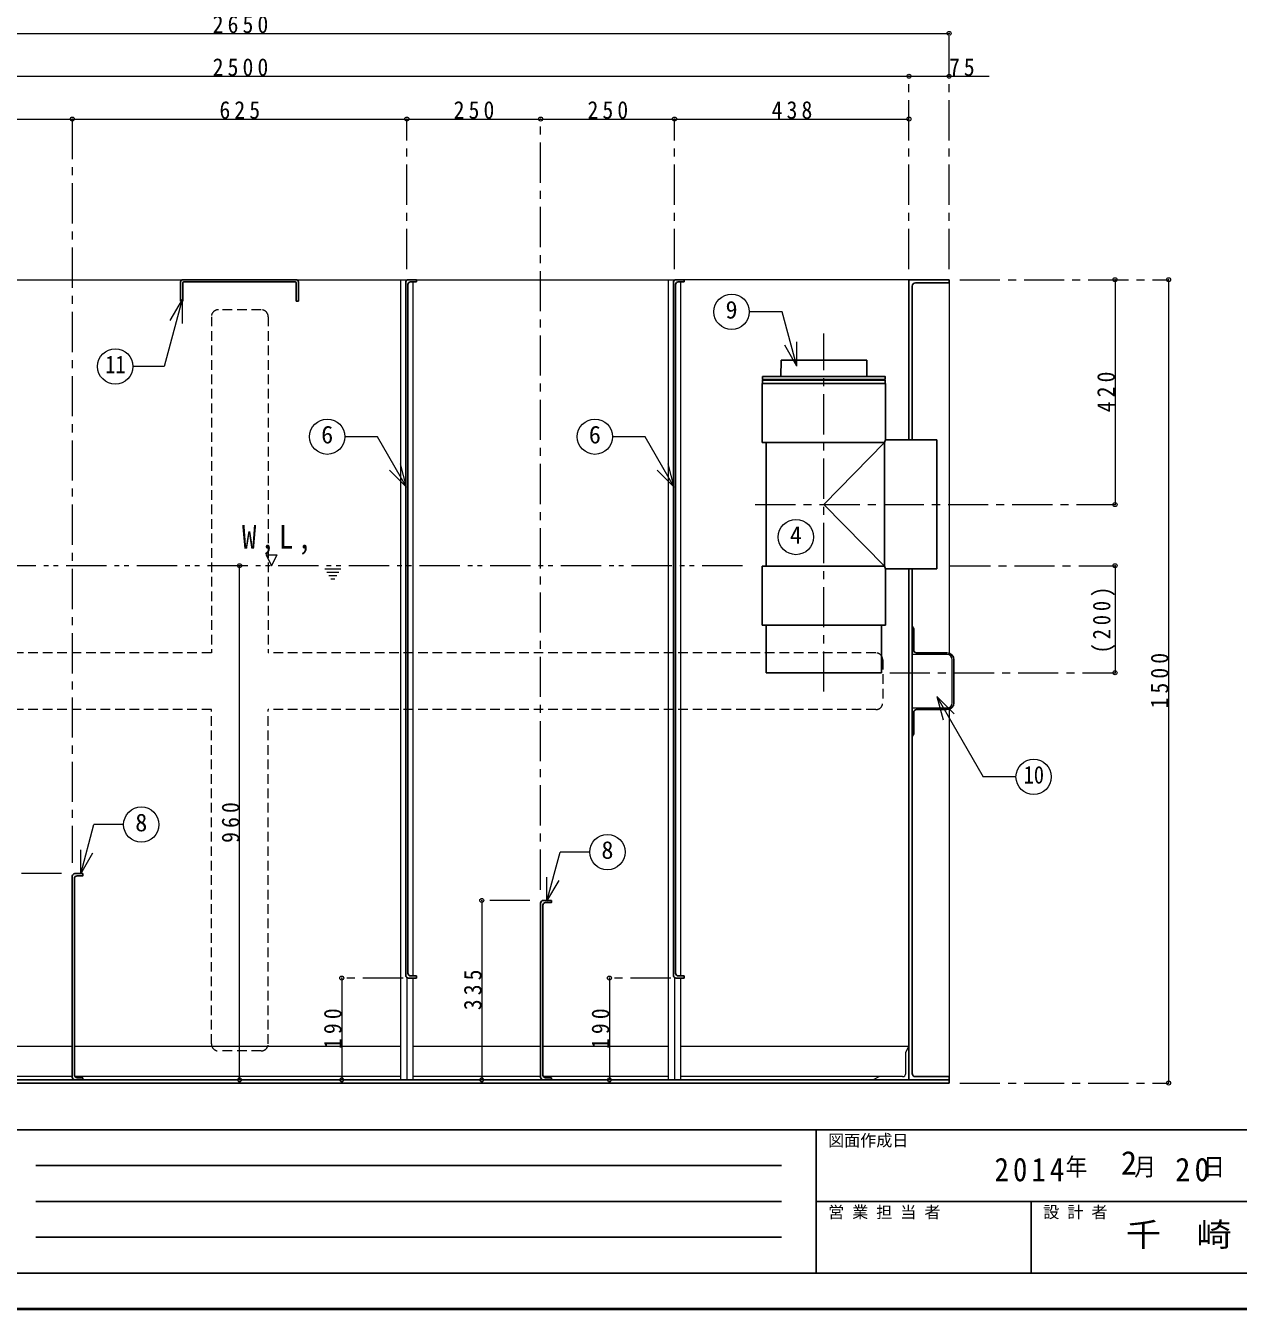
# Model space of a CAD drawing. Units: millimetres at full size, sheet at 1:15; details may follow other scales. Extents: x -3184 to 2891, y -2037 to 2178.
# Drawn here: x -1707 to 559, y -2037 to 360 of the extents above; entities that cross this region are included whole.
import ezdxf
from ezdxf.enums import TextEntityAlignment as Align

# ---------------------------------------------------------------- set-up
doc = ezdxf.new("R2010")
doc.units = ezdxf.units.MM
doc.header["$LTSCALE"] = 15
doc.header["$PDMODE"] = 32
doc.header["$PDSIZE"] = 7.5
for name, pattern in [('CHAIN1', [8, 5, -1, 1, -1]), ('DASHED1', [1.8, 1.2, -0.6]), ('DOUBLE_CHAIN1', [8.8, 5, -1, 0.6, -0.6, 0.6, -1])]:
    doc.linetypes.add(name, pattern=pattern)
doc.layers.add('0-0', color=7, linetype='Continuous', lineweight=18)
doc.styles.add('ＭＳ ゴシック', font='')
doc.styles.get('ＭＳ ゴシック').set_extended_font_data('MS Gothic')

msp = doc.modelspace()

# ---------------------------------------------------------------- linework, layer by layer
at = {"layer": '0-0', "color": 4, "lineweight": 9}
for p, q in [((-2631.7, 345.37), (18.3, 345.37)), ((-2119.7, 185.37), (-1619.7, 185.37)), ((-1619.7, 185.37), (-994.7, 185.37)), ((-994.7, 185.37), (-744.7, 185.37)), ((-744.7, 185.37), (-494.7, 185.37)), ((-494.7, 185.37), (-56.7, 185.37)), ((328.3, -114.63), (328.3, -534.63)), ((428.3, -114.63), (428.3, -1614.63)), ((-215.7, -534.63), (-102.7, -418.63)), ((-215.7, -534.63), (-102.7, -649.63)), ((-1307.2, -1608.63), (-1307.2, -648.63)), ((328.3, -648.63), (328.3, -848.63)), ((-854.7, -1273.63), (-854.7, -1608.63)), ((-1116.2, -1418.63), (-1116.2, -1608.63)), ((-994.7, -1417.63), (-994.7, -1608.63)), ((-616.2, -1418.63), (-616.2, -1608.63)), ((-494.7, -1417.63), (-494.7, -1608.63)), ((-2108.2, -1545.63), (-1619.7, -1545.63)), ((-1615.7, -1545.63), (-1006.2, -1545.63)), ((-983.2, -1545.63), (-744.7, -1545.63)), ((-740.7, -1545.63), (-506.2, -1545.63)), ((-483.2, -1545.63), (-56.7, -1545.63)), ((-1619.7, -1602.63), (-2108.2, -1602.63)), ((-1006.2, -1602.63), (-1614.7, -1602.63)), ((-744.7, -1602.63), (-983.2, -1602.63)), ((-506.2, -1602.63), (-739.7, -1602.63)), ((-111.7, -1602.63), (-483.2, -1602.63))]:
    msp.add_line(p, q, dxfattribs=at)
at = {"layer": '0-0', "color": 4, "linetype": 'CHAIN1', "lineweight": 9}
for p, q in [((18.3, -94.63), (18.3, 345.37)), ((-56.7, -94.63), (-56.7, 265.37)), ((-1619.7, 185.37), (-1619.7, -1203.63)), ((-994.7, -94.63), (-994.7, 185.37)), ((-744.7, -1253.63), (-744.7, 185.37)), ((-494.7, -94.63), (-494.7, 185.37)), ((38.3, -114.63), (428.3, -114.63)), ((-215.7, -883.63), (-215.7, -215.13)), ((-343.7, -534.63), (328.3, -534.63)), ((-1117.7, -654.88), (-1147.7, -654.88)), ((-1121.45, -661.13), (-1143.95, -661.13)), ((-1125.2, -667.38), (-1140.2, -667.38)), ((20.3, -648.63), (328.3, -648.63)), ((-1128.95, -673.63), (-1136.45, -673.63)), ((-92.7, -848.63), (328.3, -848.63)), ((-1639.7, -1223.63), (-1729.7, -1223.63)), ((-764.7, -1273.63), (-854.7, -1273.63)), ((-1001.7, -1418.63), (-1116.2, -1418.63)), ((-501.7, -1418.63), (-616.2, -1418.63)), ((38.3, -1614.63), (428.3, -1614.63))]:
    msp.add_line(p, q, dxfattribs=at)
at = {"layer": '0-0'}
for p, q in [((-2101.7, -114.63), (-1413.2, -114.63)), ((-1201.2, -114.63), (-991.7, -114.63)), ((-1006.2, -114.63), (-1006.2, -1608.63)), ((-983.2, -118.63), (-983.2, -1414.63)), ((-976.7, -114.63), (-491.7, -114.63)), ((-506.2, -114.63), (-506.2, -1608.63)), ((-483.2, -118.63), (-483.2, -1414.63)), ((-56.7, -114.63), (-476.7, -114.63)), ((18.3, -120.63), (18.3, -812.01)), ((-1414.64, -151.62), (-1448.14, -276.65)), ((-1414.64, -151.62), (-1437.14, -190.6)), ((-1414.64, -151.62), (-1414.64, -196.62)), ((-293.29, -174.59), (-355.08, -174.59)), ((-266.14, -275.9), (-293.29, -174.59)), ((-266.14, -275.9), (-288.64, -236.93)), ((-266.14, -275.9), (-266.14, -230.9)), ((-1448.14, -276.65), (-1506.31, -276.65)), ((-1049.52, -407.71), (-1110.39, -407.71)), ((-995.07, -502), (-1049.52, -407.71)), ((-549.52, -407.71), (-610.39, -407.71)), ((-495.07, -502), (-549.52, -407.71)), ((-995.07, -502), (-1026.89, -470.18)), ((-995.07, -502), (-1006.72, -458.53)), ((-495.07, -502), (-526.89, -470.18)), ((-495.07, -502), (-506.72, -458.53)), ((-1257.41, -628.22), (-1247.2, -648.63)), ((-1257.41, -628.22), (-1237, -628.22)), ((-1247.2, -648.63), (-1237, -628.22)), ((14.3, -814.38), (-50.7, -814.38)), ((24.3, -904.38), (24.3, -824.38)), ((-4.34, -893.15), (27.48, -924.97)), ((-4.34, -893.15), (7.3, -936.61)), ((-4.34, -893.15), (82.13, -1042.92)), ((14.3, -914.38), (-50.7, -914.38)), ((18.3, -916.75), (18.3, -1602.63)), ((143.22, -1042.92), (82.13, -1042.92)), ((-1603.7, -1223.99), (-1579.05, -1132.01)), ((-1523.7, -1132.01), (-1579.05, -1132.01)), ((-1603.7, -1223.99), (-1603.7, -1178.99)), ((-1603.7, -1223.99), (-1581.2, -1185.02)), ((-732.91, -1275.31), (-708.26, -1183.33)), ((-652.92, -1183.33), (-708.26, -1183.33)), ((-732.91, -1275.31), (-732.91, -1230.31)), ((-732.91, -1275.31), (-710.41, -1236.34)), ((-983.2, -1418.63), (-983.2, -1608.63)), ((-483.2, -1418.63), (-483.2, -1608.63)), ((-62.7, -1557.63), (-56.7, -1545.63)), ((-62.7, -1596.63), (-62.7, -1557.63)), ((-111.7, -1602.63), (-123.7, -1608.63)), ((-68.7, -1602.63), (-111.7, -1602.63))]:
    msp.add_line(p, q, dxfattribs=at)
at = {"layer": '0-0', "color": 5, "lineweight": 25}
for p, q in [((-1417.2, -118.63), (-1417.2, -154.63)), ((-1413.2, -114.63), (-1201.2, -114.63)), ((-1411.2, -118.63), (-1203.2, -118.63)), ((-1197.2, -118.63), (-1197.2, -154.63)), ((-996.7, -1413.63), (-996.7, -119.63)), ((-991.7, -114.63), (-976.7, -114.63)), ((-976.7, -118.63), (-987.7, -118.63)), ((-976.7, -118.63), (-976.7, -114.63)), ((-496.7, -1413.63), (-496.7, -119.63)), ((-491.7, -114.63), (-476.7, -114.63)), ((-476.7, -118.63), (-487.7, -118.63)), ((-476.7, -118.63), (-476.7, -114.63)), ((-56.7, -114.63), (-56.7, -413.63)), ((-56.7, -114.63), (18.3, -114.63)), ((18.3, -114.63), (18.3, -120.63)), ((-992.7, -1409.63), (-992.7, -123.63)), ((-492.7, -1409.63), (-492.7, -123.63)), ((-50.7, -126.63), (-50.7, -413.63)), ((-44.7, -120.63), (18.3, -120.63)), ((-296.22, -295.13), (-295.69, -265.13)), ((-135.71, -265.13), (-295.69, -265.13)), ((-135.18, -295.13), (-135.71, -265.13)), ((-330.7, -308.63), (-100.7, -308.63)), ((-330.7, -418.63), (-330.7, -308.63)), ((-330.2, -302.13), (-101.2, -302.13)), ((-330.2, -302.13), (-330.2, -308.13)), ((-330.2, -308.13), (-101.2, -308.13)), ((-101.2, -302.13), (-101.2, -308.13)), ((-100.7, -413.63), (-100.7, -308.63)), ((-330.7, -418.63), (-102.7, -418.63)), ((-323.7, -649.63), (-323.7, -418.63)), ((-330.7, -649.63), (-102.7, -649.63)), ((-330.7, -649.63), (-330.7, -759.63)), ((-102.7, -649.63), (-100.7, -654.63)), ((-100.7, -654.63), (-100.7, -759.63)), ((-100.7, -654.63), (-4.7, -654.63)), ((-56.7, -654.63), (-56.7, -1608.63)), ((-50.7, -1596.63), (-50.7, -654.63)), ((-330.7, -759.63), (-100.7, -759.63)), ((-323.7, -759.63), (-323.7, -848.63)), ((-107.7, -759.63), (-107.7, -848.63)), ((-50.7, -761.38), (-47.7, -766.38)), ((-47.7, -806.38), (-47.7, -766.38)), ((-42.7, -811.38), (14.3, -811.38)), ((27.3, -824.38), (27.3, -904.38)), ((-323.7, -848.63), (-107.7, -848.63)), ((-47.7, -922.38), (-47.7, -962.38)), ((-42.7, -917.38), (14.3, -917.38)), ((-50.7, -967.38), (-47.7, -962.38)), ((-1619.7, -1228.63), (-1619.7, -1603.63)), ((-1615.7, -1232.63), (-1615.7, -1599.63)), ((-1614.7, -1223.63), (-1599.7, -1223.63)), ((-744.7, -1278.63), (-744.7, -1603.63)), ((-740.7, -1282.63), (-740.7, -1599.63)), ((-739.7, -1273.63), (-724.7, -1273.63)), ((-991.7, -1418.63), (-976.7, -1418.63)), ((-987.7, -1414.63), (-976.7, -1414.63)), ((-976.7, -1418.63), (-976.7, -1414.63)), ((-487.7, -1414.63), (-476.7, -1414.63)), ((-1599.7, -1604.63), (-1610.7, -1604.63)), ((-1599.7, -1608.63), (-1599.7, -1604.63)), ((-724.7, -1604.63), (-735.7, -1604.63)), ((-724.7, -1608.63), (-724.7, -1604.63)), ((-44.7, -1602.63), (18.3, -1602.63)), ((18.3, -1602.63), (18.3, -1614.63)), ((-2631.7, -1608.63), (18.3, -1608.63)), ((-2631.7, -1614.63), (18.3, -1614.63))]:
    msp.add_line(p, q, dxfattribs=at)
at = {"layer": '0-0', "color": 4, "linetype": 'DASHED1', "lineweight": 9}
for p, q in [((-1359.7, -183.63), (-1359.7, -811.38)), ((-1266.7, -170.63), (-1346.7, -170.63)), ((-1253.7, -183.63), (-1253.7, -811.38)), ((-1359.7, -811.38), (-2494.7, -811.38)), ((-118.7, -811.38), (-1253.7, -811.38)), ((-105.7, -824.38), (-105.7, -904.38)), ((-1359.7, -917.38), (-2494.7, -917.38)), ((-1359.7, -1541.63), (-1359.7, -917.38)), ((-1253.7, -1541.63), (-1253.7, -917.38)), ((-118.7, -917.38), (-1253.7, -917.38)), ((-1266.7, -1554.63), (-1346.7, -1554.63))]:
    msp.add_line(p, q, dxfattribs=at)
at = {"layer": '0-0', "color": 4, "linetype": 'DOUBLE_CHAIN1', "lineweight": 9}
msp.add_line((-367.85, -648.63), (-2474.66, -648.63), dxfattribs=at)
at = {"layer": '0-0', "color": 6, "lineweight": 25}
for p, q in [((-3116.7, -1701.77), (2823.3, -1701.77)), ((-230.27, -1969.63), (-230.27, -1701.77)), ((-1687.42, -1768.74), (-294.56, -1768.74)), ((-294.56, -1835.7), (-1687.42, -1835.7)), ((2823.3, -1835.7), (-230.27, -1835.7)), ((171.51, -1969.63), (171.51, -1835.7)), ((-294.56, -1902.67), (-1687.42, -1902.67)), ((2823.3, -1969.63), (-3116.7, -1969.63))]:
    msp.add_line(p, q, dxfattribs=at)
at = {"layer": '0-0', "color": 1, "lineweight": 40}
msp.add_line((2890.8, -2037.13), (-3184.2, -2037.13), dxfattribs=at)
at = {"layer": '0-0', "color": 4, "lineweight": 9}
msp.add_lwpolyline([(-2556.7, 265.37), (-56.7, 265.37), (93.3, 265.37)], dxfattribs=at)
at = {"layer": '0-0', "color": 5, "lineweight": 25}
for points in [[(-1413.2, -120.63), (-1413.2, -154.63), (-1417.2, -154.63)], [(-1201.2, -120.63), (-1201.2, -154.63), (-1197.2, -154.63)], [(-330.2, -295.13), (-330.2, -301.13), (-101.2, -301.13)], [(-330.2, -295.13), (-101.2, -295.13), (-101.2, -301.13)], [(-100.7, -413.63), (-102.7, -418.63), (-102.7, -649.63)], [(-100.7, -413.63), (-4.7, -413.63), (-4.7, -654.63)], [(-1610.7, -1227.63), (-1599.7, -1227.63), (-1599.7, -1223.63)], [(-735.7, -1277.63), (-724.7, -1277.63), (-724.7, -1273.63)], [(-491.7, -1418.63), (-476.7, -1418.63), (-476.7, -1414.63)]]:
    msp.add_lwpolyline(points, dxfattribs=at)
at = {"layer": '0-0'}
for centre in [(-388.08, -174.59), (-1539.31, -276.65), (-1143.39, -407.71), (-643.39, -407.71), (-267.9, -595.06), (176.22, -1042.92), (-1490.7, -1132.01), (-619.92, -1183.33)]:
    msp.add_circle(centre, 33, dxfattribs=at)
at = {"layer": '0-0', "color": 5, "lineweight": 25}
for centre, radius, start, end in [((-1413.2, -118.63), 4, 90, 180), ((-1411.2, -120.63), 2, 90, 180), ((-1203.2, -120.63), 2, 0, 90), ((-1201.2, -118.63), 4, 0, 90), ((-991.7, -119.63), 5, 90, 180), ((-987.7, -123.63), 5, 90, 180), ((-491.7, -119.63), 5, 90, 180), ((-487.7, -123.63), 5, 90, 180), ((-44.7, -126.63), 6, 90, 180), ((-42.7, -806.38), 5, 180, 270), ((14.3, -824.38), 13, 0, 90), ((14.3, -904.38), 13, 270, 0), ((-42.7, -922.38), 5, 90, 180), ((-1614.7, -1228.63), 5, 90, 180), ((-1610.7, -1232.63), 5, 90, 180), ((-739.7, -1278.63), 5, 90, 180), ((-735.7, -1282.63), 5, 90, 180), ((-991.7, -1413.63), 5, 180, 270), ((-987.7, -1409.63), 5, 180, 270), ((-491.7, -1413.63), 5, 180, 270), ((-487.7, -1409.63), 5, 180, 270), ((-1614.7, -1603.63), 5, 180, 270), ((-1610.7, -1599.63), 5, 180, 270), ((-739.7, -1603.63), 5, 180, 270), ((-735.7, -1599.63), 5, 180, 270), ((-44.7, -1596.63), 6, 180, 270)]:
    msp.add_arc(centre, radius, start, end, dxfattribs=at)
at = {"layer": '0-0', "color": 4, "linetype": 'DASHED1', "lineweight": 9}
for centre, start, end in [((-1346.7, -183.63), 90, 180), ((-1266.7, -183.63), 0, 90), ((-118.7, -824.38), 0, 90), ((-118.7, -904.38), 270, 0), ((-1346.7, -1541.63), 180, 270), ((-1266.7, -1541.63), 270, 0)]:
    msp.add_arc(centre, 13, start, end, dxfattribs=at)
at = {"layer": '0-0'}
for centre, radius, start, end in [((14.3, -824.38), 10, 0, 90), ((14.3, -904.38), 10, 270, 0), ((-68.7, -1596.63), 6, 270, 0)]:
    msp.add_arc(centre, radius, start, end, dxfattribs=at)
at = {"layer": '0-0', "color": 4}
for p in [(18.3, 345.37), (-56.7, 265.37), (18.3, 265.37), (-1619.7, 185.37), (-994.7, 185.37), (-744.7, 185.37), (-494.7, 185.37), (-56.7, 185.37), (328.3, -114.63), (428.3, -114.63), (328.3, -534.63), (-1307.2, -648.63), (328.3, -648.63), (328.3, -848.63), (-854.7, -1273.63), (-1116.2, -1418.63), (-616.2, -1418.63), (-1307.2, -1608.63), (-1116.2, -1608.63), (-854.7, -1608.63), (-616.2, -1608.63), (428.3, -1614.63)]:
    msp.add_point(p, dxfattribs=at)

# ---------------------------------------------------------------- texts
at = {"layer": '0-0', "style": 'ＭＳ ゴシック'}
for s, height, p in [('9', 32.99, (-399.33, -197.09)), ('6', 32.99, (-1154.64, -430.21)), ('6', 32.99, (-654.64, -430.21)), ('4', 32.99, (-279.15, -617.56)), ('8', 32.99, (-1501.95, -1154.51)), ('8', 32.99, (-631.17, -1205.83)), ('図面作成日', 21.99, (-207.77, -1739.27)), ('2', 43.99, (339.3, -1798.74)), ('営 業 担 当 者', 21.99, (-207.77, -1873.2)), ('設 計 者', 21.99, (194.01, -1873.2))]:
    msp.add_text(s, height=height, dxfattribs=at).set_placement(p, align=Align.BOTTOM_LEFT)
for s, height, width, p in [('11', 32.99, 0.85, (-1558.06, -299.15)), ('10', 32.99, 0.85, (157.47, -1065.42)), ('千\u3000崎', 43.99, 1.1, (348.3, -1932.67))]:
    msp.add_text(s, height=height, dxfattribs=dict(at, width=width)).set_placement(p, align=Align.BOTTOM_LEFT)
at = {"layer": '0-0', "attachment_point": 7, "style": 'ＭＳ ゴシック'}
for s, insert, char_height in [('\\T1.38;\\W0.9;2650', (-1357.33, 345.37), 32.99), ('\\T1.38;\\W0.9;2500', (-1357.33, 265.37), 32.99), ('\\T1.36;\\W0.9;75', (18.3, 265.37), 32.99), ('\\T1.38;\\W0.9;625', (-1344.7, 185.37), 32.99), ('\\T1.38;\\W0.9;250', (-907.2, 185.37), 32.99), ('\\T1.38;\\W0.9;250', (-657.2, 185.37), 32.99), ('\\T1.38;\\W0.9;438', (-313.2, 185.37), 32.99), ('\\T1.28;\\W0.9;W,L,', (-1302.62, -628.22), 43.99), ('\\T1.27;\\W0.9;年\\~\\~\\~月\\~\\~\\~日', (235.8, -1791.24), 32.99), ('\\T1.28;\\W0.9;2014', (103.05, -1798.74), 43.99), ('\\T1.27;\\W0.95;20', (440.55, -1798.74), 43.99)]:
    msp.add_mtext(s, dxfattribs=dict(at, insert=insert, char_height=char_height))
at = {"layer": '0-0', "char_height": 32.99, "attachment_point": 7, "rotation": 90, "style": 'ＭＳ ゴシック'}
for s, insert in [('\\T1.38;\\W0.9;420', (328.3, -362.13)), ('\\T1.38;\\W0.85;(200)', (328.3, -812.38)), ('\\T1.38;\\W0.9;1500', (428.3, -915.26)), ('\\T1.38;\\W0.9;960', (-1307.2, -1166.13)), ('\\T1.38;\\W0.9;335', (-854.7, -1478.63)), ('\\T1.38;\\W0.9;190', (-1116.2, -1551.13)), ('\\T1.38;\\W0.9;190', (-616.2, -1551.13))]:
    msp.add_mtext(s, dxfattribs=dict(at, insert=insert))

doc.saveas('drawing.dxf')
